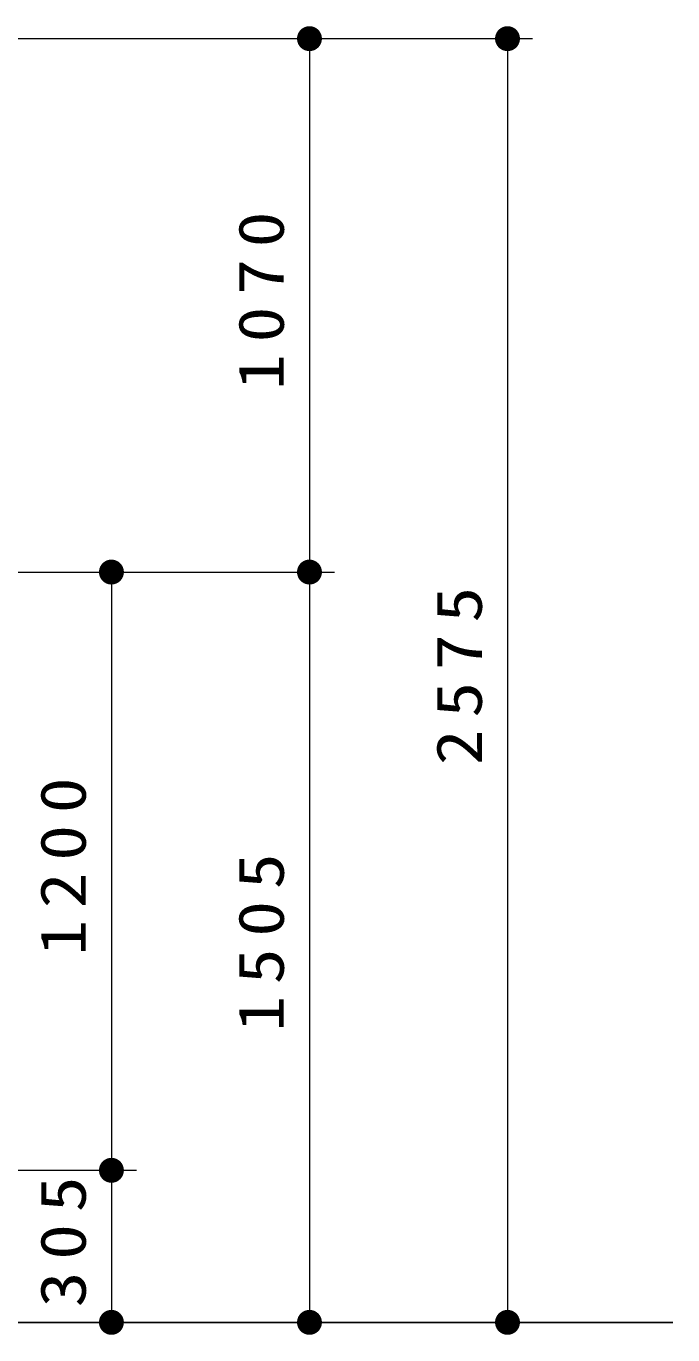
# Model space of a CAD drawing. Units: millimetres on the paper, scale 1:50. Extents: x -385 to 420, y 0 to 267.
# Drawn here: x -288.5 to -262.6, y 38.3 to 90.8 of the extents above; entities that cross this region are included whole.
import ezdxf

# ---------------------------------------------------------------- set-up
doc = ezdxf.new("R2010")
doc.units = ezdxf.units.MM
doc.layers.add('1_50', color=7, linetype='Continuous', lineweight=25)
doc.styles.add('ＭＳ ゴシック', font='')
doc.styles.get('ＭＳ ゴシック').set_extended_font_data('MS Gothic')

# ---------------------------------------------------------------- blocks, each defined once
blk = doc.blocks.new('filled_dot')
at = {"color": 0, "linetype": 'Continuous', "lineweight": -2, "const_width": 1.25}
blk.add_lwpolyline([(-0.625, 0, 1), (0.625, 0, 1)], format="xyb", close=True, dxfattribs=at)

msp = doc.modelspace()

# ---------------------------------------------------------------- linework, layer by layer
at = {"layer": '1_50', "lineweight": 13}
for p, q in [((-304.439, 90.338), (-268.187, 90.338)), ((-277.135, 90.338), (-277.135, 68.938)), ((-269.187, 90.338), (-269.187, 38.838)), ((-304.439, 68.938), (-276.135, 68.938)), ((-285.083, 68.938), (-285.083, 44.938)), ((-277.135, 68.938), (-277.135, 38.838)), ((-304.439, 44.938), (-284.083, 44.938)), ((-285.083, 44.938), (-285.083, 38.838)), ((-296.045, 38.838), (-268.187, 38.838))]:
    msp.add_line(p, q, dxfattribs=at)
at = {"layer": '1_50'}
msp.add_line((-262.552, 38.838), (-370.112, 38.838), dxfattribs=at)

# ---------------------------------------------------------------- block references
at = {"layer": '1_50', "lineweight": 13, "xscale": 0.4, "yscale": 0.4}
for p, rotation in [((-277.135, 90.338), 270), ((-269.187, 90.338), 270), ((-285.083, 68.938), 270), ((-277.135, 68.938), 270), ((-277.135, 68.938), 90), ((-285.083, 44.938), 270), ((-285.083, 44.938), 90), ((-285.083, 38.838), 90), ((-277.135, 38.838), 90), ((-269.187, 38.838), 90)]:
    msp.add_blockref('filled_dot', p, dxfattribs=dict(at, rotation=rotation))

# ---------------------------------------------------------------- texts
at = {"layer": '1_50', "char_height": 1.833, "attachment_point": 8, "rotation": 90, "style": 'ＭＳ ゴシック'}
for s, insert in [('\\T1.33;\\W1.15;1070', (-278.135, 80.059)), ('\\T1.33;\\W1.15;2575', (-270.187, 65.005)), ('\\T1.33;\\W1.15;1200', (-286.083, 57.359)), ('\\T1.33;\\W1.15;1505', (-278.135, 54.311)), ('\\T1.33;\\W1.15;305', (-286.083, 42.303))]:
    msp.add_mtext(s, dxfattribs=dict(at, insert=insert))

doc.saveas('drawing.dxf')
